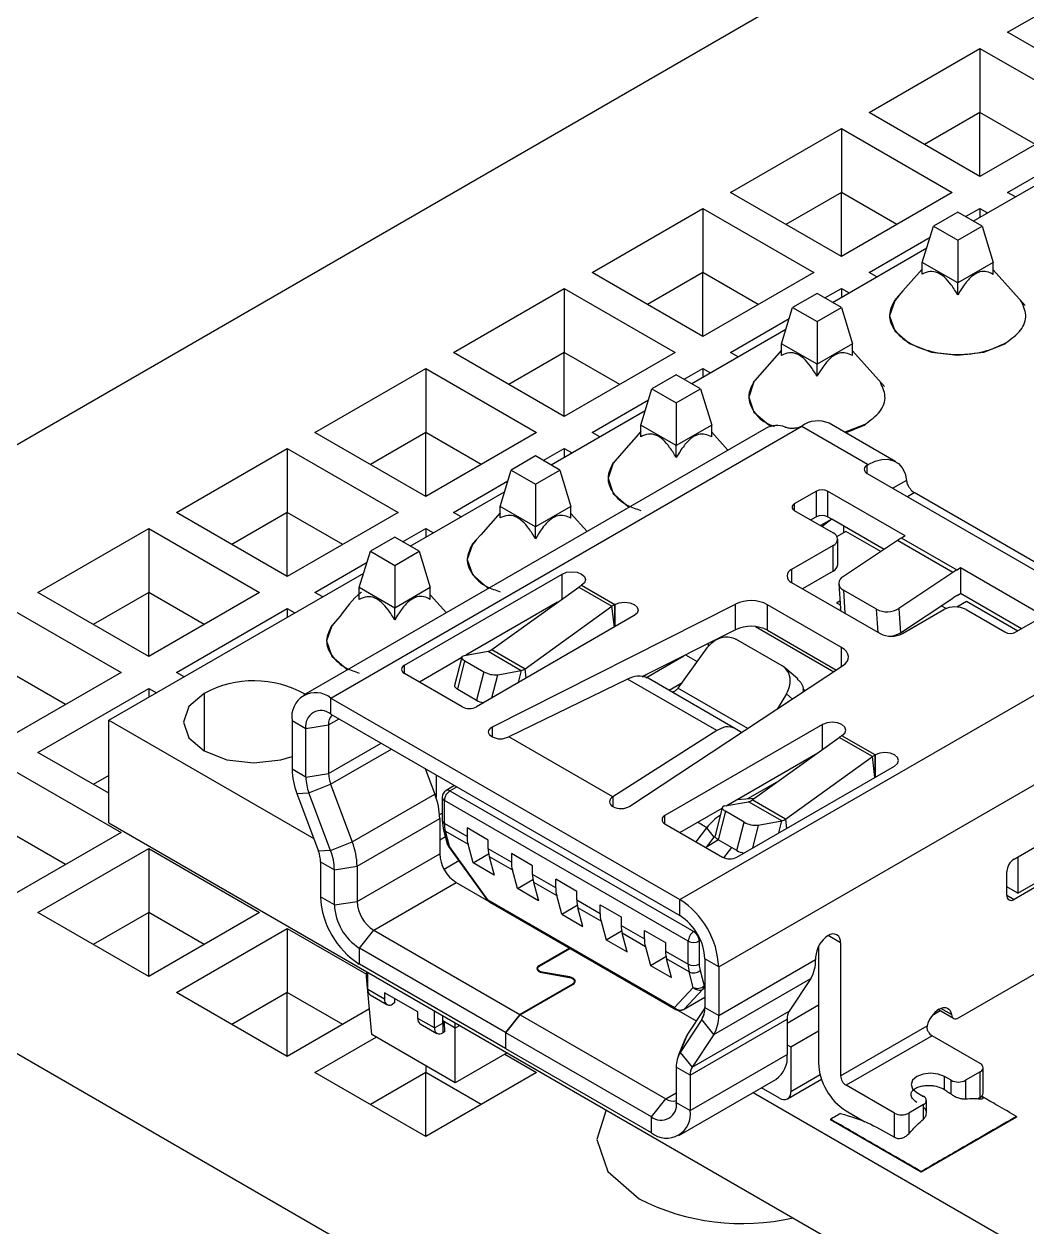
# Model space of a CAD drawing. Header units: millimetres. Extents: x 53 to 380, y 29 to 265.
# Drawn here: x 289.72 to 296.12, y 105.91 to 113.58 of the extents above; entities that cross this region are included whole.
import ezdxf

# ---------------------------------------------------------------- set-up
doc = ezdxf.new("R2010")
doc.units = ezdxf.units.MM

msp = doc.modelspace()

# ---------------------------------------------------------------- linework, layer by layer
at = {"color": 7, "linetype": 'Continuous', "lineweight": 25}
for p, q in [((286.305, 108.9555), (302.8513, 118.5074)), ((295.9923, 113.5274), (296.6994, 113.9356)), ((296.6994, 113.1192), (295.9923, 113.5274)), ((295.1084, 113.0171), (295.8155, 113.4253)), ((295.8155, 113.4253), (296.5227, 113.0171)), ((295.8155, 113.4253), (295.8155, 113.0171)), ((295.8155, 112.6089), (295.1084, 113.0171)), ((295.8155, 113.0171), (295.462, 112.813)), ((296.5227, 113.0171), (295.8155, 112.6089)), ((296.1691, 112.813), (295.8155, 113.0171)), ((295.8155, 112.6089), (295.8155, 113.0171)), ((294.2246, 112.5068), (294.9317, 112.915)), ((294.9317, 112.915), (295.6388, 112.5068)), ((294.9317, 112.915), (294.9317, 112.5068)), ((295.9923, 112.5068), (296.3953, 112.7395)), ((295.7732, 112.3235), (296.3742, 112.6704)), ((294.9317, 112.0986), (294.2246, 112.5068)), ((294.9317, 112.5068), (294.5781, 112.3027)), ((295.6388, 112.5068), (294.9317, 112.0986)), ((295.2852, 112.3027), (294.9317, 112.5068)), ((294.9317, 112.0986), (294.9317, 112.5068)), ((296.0416, 112.4784), (295.9923, 112.5068)), ((293.3407, 111.9966), (294.0478, 112.4048)), ((294.0478, 112.4048), (294.7549, 111.9966)), ((294.0478, 112.4048), (294.0478, 111.9966)), ((295.7239, 112.3519), (295.8155, 112.4048)), ((295.8155, 112.4048), (295.8648, 112.3764)), ((295.8155, 112.4048), (295.8155, 112.3479)), ((295.6741, 112.3807), (295.5186, 112.2909)), ((295.8297, 112.2909), (295.6741, 112.3807)), ((295.4478, 112.0593), (295.5186, 112.2909)), ((295.5186, 112.2909), (295.6741, 112.2011)), ((295.6741, 112.2011), (295.8297, 112.2909)), ((295.8297, 112.2909), (295.9004, 112.0593)), ((295.1084, 111.9966), (295.4972, 112.221)), ((295.6741, 112.2011), (295.6741, 111.9287)), ((294.8752, 111.8051), (295.4762, 112.152)), ((295.6741, 111.9287), (295.4478, 112.0593)), ((295.4478, 111.9854), (295.4478, 112.0593)), ((295.9004, 112.0593), (295.6741, 111.9287)), ((295.9004, 111.9836), (295.9004, 112.0593)), ((296.104, 111.786), (295.9004, 112.0136)), ((294.0478, 111.5884), (293.3407, 111.9966)), ((294.0478, 111.9966), (293.6943, 111.7925)), ((294.7549, 111.9966), (294.0478, 111.5884)), ((294.4013, 111.7925), (294.0478, 111.9966)), ((294.0478, 111.5884), (294.0478, 111.9966)), ((295.1577, 111.9682), (295.1084, 111.9966)), ((292.4568, 111.4863), (293.1639, 111.8945)), ((293.1639, 111.8945), (293.871, 111.4863)), ((293.1639, 111.8945), (293.1639, 111.4863)), ((294.7761, 111.8623), (294.6205, 111.7724)), ((294.9317, 111.7724), (294.7761, 111.8623)), ((294.8259, 111.8335), (294.9317, 111.8945)), ((294.9317, 111.8945), (294.9809, 111.8661)), ((294.9317, 111.8945), (294.9317, 111.8377)), ((295.6741, 111.853), (295.6741, 111.9287)), ((294.5498, 111.5409), (294.6205, 111.7724)), ((294.6205, 111.7724), (294.7761, 111.6826)), ((294.7761, 111.6826), (294.9317, 111.7724)), ((294.9317, 111.7724), (295.0024, 111.5409)), ((293.9771, 111.2866), (294.5781, 111.6336)), ((294.2246, 111.4863), (294.5992, 111.7026)), ((294.7761, 111.6826), (294.7761, 111.4103)), ((293.1639, 111.0781), (292.4568, 111.4863)), ((293.1639, 111.4863), (292.8104, 111.2822)), ((293.871, 111.4863), (293.1639, 111.0781)), ((293.5174, 111.2822), (293.1639, 111.4863)), ((293.1639, 111.0781), (293.1639, 111.4863)), ((294.2738, 111.4579), (294.2246, 111.4863)), ((294.5498, 111.4994), (294.3797, 111.3066)), ((294.7761, 111.4103), (294.5498, 111.5409)), ((294.5498, 111.467), (294.5498, 111.5409)), ((295.0024, 111.5409), (294.7761, 111.4103)), ((295.0024, 111.4652), (295.0024, 111.5409)), ((295.206, 111.2675), (295.0024, 111.4952)), ((295.9806, 111.5465), (295.9806, 111.5424)), ((294.7761, 111.3346), (294.7761, 111.4103)), ((291.5729, 110.9761), (292.28, 111.3843)), ((292.28, 111.3843), (292.9871, 110.9761)), ((292.28, 111.3843), (292.28, 110.976)), ((293.8781, 111.3438), (293.7225, 111.254)), ((294.0336, 111.254), (293.8781, 111.3438)), ((293.9279, 111.3151), (294.0478, 111.3843)), ((294.0478, 111.3843), (294.097, 111.3558)), ((294.0478, 111.3843), (294.0478, 111.3274)), ((293.6518, 111.0225), (293.7225, 111.254)), ((293.7225, 111.254), (293.8781, 111.1642)), ((293.8781, 111.1642), (294.0336, 111.254)), ((294.0336, 111.254), (294.1043, 111.0225)), ((293.3407, 110.9761), (293.7012, 111.1842)), ((293.0791, 110.7682), (293.6801, 111.1152)), ((293.8781, 111.1642), (293.8781, 110.8919)), ((291.6739, 109.2814), (294.6791, 111.0163)), ((293.8781, 110.8919), (293.6518, 111.0225)), ((293.6518, 110.9485), (293.6518, 111.0225)), ((294.1043, 111.0225), (293.8781, 110.8919)), ((294.1043, 110.9468), (294.1043, 111.0225)), ((294.6791, 111.0163), (295.1034, 110.7714)), ((295.2783, 110.7887), (294.8541, 111.0336)), ((294.9514, 110.9775), (295.0826, 111.0281)), ((294.9579, 110.9737), (295.0826, 111.0239)), ((295.0826, 111.0281), (295.0826, 111.0239)), ((294.4511, 111.003), (291.4989, 109.2988)), ((292.28, 110.5679), (291.5729, 110.9761)), ((292.28, 110.976), (291.9265, 110.772)), ((292.9871, 110.9761), (292.28, 110.5679)), ((292.6335, 110.772), (292.28, 110.976)), ((292.28, 110.5679), (292.28, 110.976)), ((293.3899, 110.9476), (293.3407, 110.9761)), ((294.2069, 110.8621), (294.1046, 110.9765)), ((290.689, 110.4658), (291.3961, 110.874)), ((291.3961, 110.874), (292.1032, 110.4658)), ((291.3961, 110.874), (291.3961, 110.4658)), ((293.0299, 110.7967), (293.1639, 110.874)), ((293.1639, 110.874), (293.2132, 110.8456)), ((293.1639, 110.874), (293.1639, 110.8172)), ((293.8781, 110.8161), (293.8781, 110.8919)), ((292.98, 110.8254), (292.8245, 110.7356)), ((293.1356, 110.7356), (292.98, 110.8254)), ((292.7538, 110.5041), (292.8245, 110.7356)), ((292.8245, 110.7356), (292.98, 110.6458)), ((292.98, 110.6458), (293.1356, 110.7356)), ((293.1356, 110.7356), (293.2063, 110.5041)), ((295.0963, 110.7673), (295.1034, 110.7714)), ((295.0963, 110.7142), (296.3832, 109.9713)), ((292.4568, 110.4658), (292.8032, 110.6658)), ((292.98, 110.6458), (292.98, 110.3734)), ((292.1811, 110.2498), (292.7821, 110.5967)), ((294.7726, 110.6009), (294.6312, 110.5192)), ((294.7726, 110.4375), (294.7726, 110.6009)), ((295.3383, 110.3151), (294.8433, 110.6009)), ((294.8433, 110.6009), (294.8433, 110.4375)), ((296.4733, 109.9703), (295.3968, 110.5917)), ((292.98, 110.3734), (292.7538, 110.5041)), ((292.7538, 110.4301), (292.7538, 110.5041)), ((293.2063, 110.5041), (292.98, 110.3734)), ((293.2063, 110.4284), (293.2063, 110.5041)), ((294.6312, 110.4784), (294.8787, 110.3355)), ((291.3961, 110.0576), (290.689, 110.4658)), ((291.3961, 110.4658), (291.0426, 110.2617)), ((292.1032, 110.4658), (291.3961, 110.0576)), ((291.7497, 110.2617), (291.3961, 110.4658)), ((291.3961, 110.0576), (291.3961, 110.4658)), ((292.506, 110.4374), (292.4568, 110.4658)), ((293.3089, 110.3436), (293.2063, 110.4583)), ((294.7726, 110.4375), (294.7373, 110.4171)), ((294.8698, 110.4222), (294.7991, 110.3814)), ((294.8707, 110.4217), (294.8097, 110.3754)), ((294.8698, 110.4222), (294.8433, 110.4375)), ((295.2041, 110.2293), (294.8698, 110.4222)), ((289.8051, 109.9556), (290.5122, 110.3638)), ((290.5122, 110.3638), (291.2194, 109.9556)), ((290.5122, 110.3638), (290.5122, 109.9555)), ((292.1318, 110.2782), (292.28, 110.3638)), ((292.28, 110.3638), (292.3293, 110.3353)), ((292.28, 110.3638), (292.28, 110.3069)), ((292.98, 110.2977), (292.98, 110.3734)), ((294.9602, 110.3438), (294.9038, 110.3112)), ((294.9443, 110.3793), (294.9443, 110.3346)), ((295.1828, 110.2152), (294.9602, 110.3438)), ((292.082, 110.307), (291.9265, 110.2172)), ((292.2376, 110.2172), (292.082, 110.307)), ((294.8787, 110.2539), (294.6135, 110.1008)), ((294.8787, 110.0906), (294.8787, 110.2539)), ((294.908, 110.1314), (294.908, 110.2947)), ((295.2901, 110.2862), (294.9441, 110.0573)), ((295.6437, 110.0821), (295.2901, 110.2862)), ((295.3383, 110.3151), (295.3158, 110.3021)), ((295.6694, 110.098), (295.3158, 110.3021)), ((291.8557, 109.9856), (291.9265, 110.2172)), ((291.9265, 110.2172), (292.082, 110.1274)), ((292.082, 110.1274), (292.2376, 110.2172)), ((292.2376, 110.2172), (292.3083, 109.9856)), ((291.5729, 109.9556), (291.9051, 110.1474)), ((292.082, 110.1274), (292.082, 109.855)), ((295.6918, 110.111), (295.6694, 110.098)), ((296.1868, 109.8253), (295.6918, 110.111)), ((295.6918, 110.111), (295.6918, 109.9477)), ((290.2577, 109.1394), (291.884, 110.0783)), ((292.1441, 109.4917), (293.15, 110.0723)), ((294.6135, 110.0192), (295.1792, 109.6926)), ((294.8787, 110.0906), (294.6842, 109.9783)), ((295.6437, 110.0821), (295.2976, 109.8532)), ((290.5122, 109.5474), (289.8051, 109.9556)), ((290.5122, 109.9555), (290.1587, 109.7515)), ((291.2194, 109.9556), (290.5122, 109.5474)), ((290.8658, 109.7515), (290.5122, 109.9555)), ((290.5122, 109.5474), (290.5122, 109.9555)), ((291.6222, 109.9271), (291.5729, 109.9556)), ((292.082, 109.855), (291.8557, 109.9856)), ((291.8557, 109.9108), (291.8557, 109.9856)), ((292.3083, 109.9856), (292.082, 109.855)), ((292.3083, 109.9108), (292.3083, 109.9856)), ((292.7011, 109.5904), (293.2559, 109.9894)), ((293.2559, 109.9894), (293.468, 109.8669)), ((293.2731, 110.0006), (293.2737, 110.0009)), ((293.2731, 110.0006), (293.4853, 109.8781)), ((294.915, 110.01), (294.9252, 109.8534)), ((295.1564, 109.8474), (294.9443, 109.9698)), ((295.6694, 109.9347), (295.6918, 109.9477)), ((296.0807, 109.7232), (295.6918, 109.9477)), ((292.4111, 109.8254), (292.3104, 109.938)), ((293.1204, 109.8919), (292.5351, 109.5541)), ((292.7064, 109.0977), (294.256, 109.8808)), ((292.9132, 109.468), (293.468, 109.8669)), ((293.4853, 109.8781), (293.4858, 109.8784)), ((294.256, 109.7175), (294.256, 109.8808)), ((294.9327, 109.6045), (294.4608, 109.8769)), ((294.4608, 109.7136), (294.4608, 109.8769)), ((294.9001, 109.8886), (294.9221, 109.9013)), ((294.9001, 109.8886), (294.9238, 109.8749)), ((295.3079, 109.6967), (295.6437, 109.9188)), ((295.5994, 109.8522), (295.5693, 109.8696)), ((295.6675, 109.8622), (295.7309, 109.8988)), ((295.7309, 109.8988), (296.0579, 109.71)), ((289.6284, 109.8535), (290.3355, 109.4453)), ((290.689, 109.4453), (291.3961, 109.8535)), ((291.3961, 109.8535), (291.4454, 109.8251)), ((291.3961, 109.8535), (291.3961, 109.7966)), ((291.7332, 109.8038), (291.6865, 109.7508)), ((292.082, 109.7802), (292.082, 109.855)), ((293.6096, 109.807), (292.6037, 109.2263)), ((295.2976, 109.8532), (295.3079, 109.6967)), ((295.3206, 109.6926), (295.5858, 109.8457)), ((295.7272, 109.8457), (295.9747, 109.7028)), ((294.256, 109.7175), (293.6589, 109.4157)), ((293.9013, 107.9956), (296.9065, 109.7305)), ((294.3845, 109.7372), (294.8834, 109.4492)), ((294.4608, 109.7136), (294.8999, 109.4601)), ((296.0454, 109.7028), (296.1868, 109.7844)), ((294.5532, 109.4875), (294.2581, 109.6578)), ((295.2634, 109.6789), (295.2673, 109.6766)), ((292.5272, 109.5526), (292.6774, 109.5796)), ((292.6774, 109.5796), (292.8895, 109.4572)), ((292.7011, 109.5904), (292.9132, 109.468)), ((294.0739, 109.6007), (293.8883, 109.3442)), ((294.0816, 109.6294), (294.0816, 109.6082)), ((292.5094, 109.5392), (292.2396, 109.3835)), ((292.5101, 109.5421), (292.4641, 109.3611)), ((292.4836, 109.3373), (292.5297, 109.5183)), ((292.5297, 109.5183), (292.6499, 109.4489)), ((293.5829, 108.5916), (294.9395, 109.4862)), ((293.9373, 109.5565), (294.0111, 109.5139)), ((290.3355, 109.4453), (289.6284, 109.0371)), ((289.9819, 109.2412), (289.6284, 109.4453)), ((290.7383, 109.4169), (290.689, 109.4453)), ((292.5118, 109.2263), (292.1441, 109.4386)), ((292.6499, 109.4489), (292.6038, 109.2679)), ((292.7393, 109.4302), (292.8895, 109.4572)), ((293.6909, 109.4319), (293.6618, 109.4151)), ((294.2523, 109.0877), (293.6985, 109.4075)), ((294.6527, 109.4035), (294.5681, 109.4769)), ((289.8051, 108.9351), (290.5122, 109.3433)), ((290.5122, 109.3433), (290.5615, 109.3148)), ((290.5122, 109.3433), (290.5122, 109.2864)), ((292.4836, 109.3373), (292.6038, 109.2679)), ((293.5662, 109.4029), (292.8088, 109.0345)), ((294.1365, 109.0737), (293.5662, 109.4029)), ((293.91, 109.3741), (293.8331, 109.3297)), ((294.684, 109.3398), (294.7018, 109.3295)), ((291.6739, 109.2814), (293.9013, 107.9956)), ((291.6739, 109.1794), (291.6739, 109.2814)), ((294.1488, 107.5669), (297.1469, 109.2977)), ((294.581, 109.308), (294.5229, 109.2115)), ((291.6739, 109.1794), (293.9013, 107.8935)), ((290.2577, 109.1394), (291.565, 108.3847)), ((290.2577, 108.4862), (290.2577, 109.1394)), ((291.4264, 109.1385), (291.5148, 109.0875)), ((291.4264, 109.1385), (291.4264, 108.8282)), ((291.5148, 109.0875), (291.6597, 109.1099)), ((291.6597, 109.1099), (291.6597, 108.7997)), ((294.8117, 109.113), (293.8058, 108.5324)), ((291.5148, 108.7772), (291.5148, 109.0875)), ((293.4735, 108.6508), (292.8088, 109.0345)), ((294.1365, 109.0737), (293.4735, 108.6508)), ((294.295, 109.0612), (294.2523, 109.0877)), ((294.3628, 108.6312), (294.9176, 109.0301)), ((295.1297, 108.9077), (294.9176, 109.0301)), ((294.9348, 109.0413), (294.9354, 109.0416)), ((295.147, 108.9188), (294.9348, 109.0413)), ((298.6086, 101.8527), (286.305, 108.9555)), ((290.2577, 108.6738), (289.8051, 108.9351)), ((294.1968, 108.5948), (294.7821, 108.9326)), ((294.5749, 108.5087), (295.1297, 108.9077)), ((295.147, 108.9188), (295.1475, 108.9192)), ((289.6284, 108.833), (290.3355, 108.4248)), ((291.5148, 108.7772), (291.4264, 108.8282)), ((291.5148, 108.7772), (291.6597, 108.7997)), ((292.2769, 108.8313), (292.3378, 108.6688)), ((292.3456, 108.7916), (292.3456, 108.6464)), ((294.2654, 108.267), (295.2713, 108.8477)), ((290.2577, 108.7881), (290.1587, 108.7309)), ((291.5346, 108.6769), (291.673, 108.7328)), ((291.673, 108.7328), (291.811, 108.3647)), ((292.4637, 108.7234), (292.409, 108.6919)), ((294.3351, 108.6399), (294.5368, 108.7563)), ((291.4573, 108.6722), (291.5346, 108.6769)), ((291.4573, 108.6722), (291.5953, 108.3042)), ((291.6726, 108.3088), (291.5346, 108.6769)), ((291.811, 108.3647), (292.3378, 108.6688)), ((292.384, 108.6486), (292.384, 108.502)), ((292.434, 108.6894), (293.9897, 107.7914)), ((293.4735, 108.6508), (293.4735, 108.5895)), ((294.2652, 108.6343), (294.3799, 108.6435)), ((297.2247, 108.6853), (296.0332, 107.9975)), ((296.0579, 108.0363), (297.207, 108.6996)), ((293.9543, 107.7301), (292.3987, 108.6282)), ((292.3987, 108.4816), (292.3987, 108.6282)), ((293.9013, 108.4242), (294.1711, 108.5799)), ((294.1718, 108.5828), (294.1258, 108.4019)), ((294.1889, 108.5934), (294.3391, 108.6203)), ((294.5512, 108.4979), (294.3391, 108.6203)), ((294.5749, 108.5087), (294.3628, 108.6312)), ((290.2577, 108.4862), (296.5549, 104.8509)), ((291.8418, 108.2087), (292.3686, 108.5128)), ((292.3676, 108.5388), (292.384, 108.5482)), ((292.3686, 108.5128), (292.3686, 108.2883)), ((292.384, 108.502), (292.3905, 108.4495)), ((294.1914, 108.559), (294.1453, 108.378)), ((294.3116, 108.4896), (294.1914, 108.559)), ((294.2655, 108.3086), (294.3116, 108.4896)), ((294.401, 108.4709), (294.5512, 108.4979)), ((290.3355, 108.4248), (289.6284, 108.0166)), ((289.9819, 108.2207), (289.6284, 108.4248)), ((292.3905, 108.4495), (292.4168, 108.3514)), ((292.5436, 108.3979), (292.3987, 108.4816)), ((292.431, 108.334), (292.4047, 108.4322)), ((292.4047, 108.4322), (292.5496, 108.3485)), ((292.678, 108.3751), (292.5436, 108.4527)), ((292.5436, 108.4527), (292.5436, 108.3979)), ((293.8058, 108.4793), (294.1735, 108.267)), ((294.0041, 108.3648), (294.0735, 108.4544)), ((294.12, 108.3944), (294.0735, 108.4544)), ((291.6726, 108.3088), (291.811, 108.3647)), ((292.4047, 108.3968), (292.3686, 108.376)), ((292.4247, 108.3349), (292.6705, 107.9959)), ((292.6768, 107.9949), (292.431, 108.334)), ((292.5815, 108.2296), (292.5496, 108.3485)), ((292.678, 108.3203), (292.678, 108.3751)), ((294.1478, 108.3766), (294.0658, 108.3292)), ((294.0726, 108.3332), (294.12, 108.3944)), ((294.12, 108.3944), (294.1257, 108.4014)), ((294.2655, 108.3086), (294.1453, 108.378)), ((296.0332, 108.2547), (296.2819, 108.3982)), ((289.8051, 107.9145), (290.5122, 108.3228)), ((290.5122, 108.3228), (291.2194, 107.9145)), ((290.5122, 108.3228), (290.5122, 107.9145)), ((291.6726, 108.3088), (291.5953, 108.3042)), ((291.8418, 107.9842), (292.3686, 108.2883)), ((292.5815, 108.2296), (292.6806, 108.2868)), ((292.8265, 108.2346), (292.678, 108.3203)), ((292.684, 108.271), (292.7159, 108.152)), ((292.684, 108.271), (292.8325, 108.1852)), ((292.9608, 108.2118), (292.8265, 108.2894)), ((292.8265, 108.2894), (292.8265, 108.2346)), ((294.1813, 108.2632), (294.2316, 108.3282)), ((296.0579, 108.269), (296.0579, 108.0363)), ((291.6085, 108.2373), (291.6969, 108.1863)), ((291.6085, 108.2373), (291.6085, 108.0127)), ((291.6969, 108.1863), (291.8418, 108.2087)), ((291.6969, 107.9617), (291.6969, 108.1863)), ((291.8418, 108.2087), (291.8418, 107.9842)), ((292.4915, 108.2428), (292.3971, 108.1883)), ((292.7159, 108.152), (292.5815, 108.2296)), ((292.8644, 108.0663), (292.8325, 108.1852)), ((292.9608, 108.157), (292.9608, 108.2118)), ((291.9479, 107.8004), (292.4747, 108.1046)), ((292.4747, 108.1046), (292.6797, 107.9862)), ((292.8644, 108.0663), (292.9634, 108.1235)), ((293.1093, 108.0713), (292.9608, 108.157)), ((292.9668, 108.1077), (292.9987, 107.9887)), ((292.9668, 108.1077), (293.1153, 108.022)), ((293.2437, 108.0485), (293.1093, 108.1261)), ((293.1093, 108.0713), (293.1093, 108.1261)), ((295.9872, 108.024), (295.9872, 108.1751)), ((292.9987, 107.9887), (292.8644, 108.0663)), ((293.2437, 107.9937), (293.2437, 108.0485)), ((296.0579, 108.0363), (295.9872, 108.0771)), ((291.6969, 107.9617), (291.6085, 108.0127)), ((291.6969, 107.9617), (291.8418, 107.9842)), ((292.6768, 107.9949), (293.8658, 107.3086)), ((292.686, 107.9819), (293.8749, 107.2956)), ((293.1472, 107.903), (293.1153, 108.022)), ((293.1472, 107.903), (293.2463, 107.9602)), ((293.2437, 107.9937), (293.3922, 107.908)), ((293.3922, 107.9628), (293.5265, 107.8852)), ((293.3922, 107.908), (293.3922, 107.9628)), ((293.9013, 107.8935), (293.9013, 107.9956)), ((290.5122, 107.5063), (289.8051, 107.9145)), ((290.5122, 107.9145), (290.1587, 107.7104)), ((291.2194, 107.9145), (290.5122, 107.5063)), ((290.8658, 107.7104), (290.5122, 107.9145)), ((290.5122, 107.5063), (290.5122, 107.9145)), ((293.1472, 107.903), (293.2816, 107.8254)), ((293.2816, 107.8254), (293.2497, 107.9444)), ((293.3982, 107.8587), (293.2497, 107.9444)), ((293.5265, 107.8852), (293.5265, 107.8305)), ((290.689, 107.4043), (291.3961, 107.8125)), ((291.3961, 107.8125), (291.9027, 107.52)), ((291.3961, 107.8125), (291.3961, 107.4043)), ((291.856, 107.6861), (291.9479, 107.8004)), ((291.9479, 107.8004), (292.8795, 107.2626)), ((293.3982, 107.8587), (293.43, 107.7397)), ((293.43, 107.7397), (293.5291, 107.7969)), ((293.5265, 107.8305), (293.675, 107.7447)), ((293.675, 107.7995), (293.8093, 107.722)), ((293.675, 107.7447), (293.675, 107.7995)), ((295.6796, 107.2422), (296.6484, 107.8015)), ((293.43, 107.7397), (293.5644, 107.6622)), ((293.5644, 107.6622), (293.5325, 107.7811)), ((293.681, 107.6954), (293.5325, 107.7811)), ((293.8093, 107.722), (293.8093, 107.6672)), ((293.9543, 107.5835), (293.9543, 107.7301)), ((294.025, 107.7301), (294.025, 107.5835)), ((294.9266, 107.72), (294.9266, 106.8728)), ((292.7876, 107.1483), (291.856, 107.6861)), ((291.856, 107.5841), (291.856, 107.6861)), ((293.1971, 107.6868), (293.0018, 107.5741)), ((293.0053, 107.572), (293.2007, 107.6848)), ((293.681, 107.6954), (293.7129, 107.5764)), ((293.8093, 107.6672), (293.9543, 107.5835)), ((294.7852, 107.6961), (294.7852, 106.9544)), ((292.7876, 107.0463), (291.856, 107.5841)), ((293.7129, 107.5764), (293.812, 107.6336)), ((293.7129, 107.5764), (293.8472, 107.4989)), ((293.9603, 107.5342), (293.8154, 107.6178)), ((293.8472, 107.4989), (293.8154, 107.6178)), ((294.1488, 107.5669), (294.0604, 107.618)), ((294.0604, 107.618), (294.0604, 107.3077)), ((294.1488, 107.2567), (294.7675, 107.6138)), ((294.1488, 107.5669), (294.1488, 107.2567)), ((294.7675, 107.6281), (294.7675, 107.6138)), ((291.9017, 107.5024), (291.9037, 107.536)), ((291.9105, 107.4973), (291.9017, 107.5024)), ((291.935, 107.135), (291.9017, 107.5024)), ((291.9105, 107.4222), (291.9105, 107.5321)), ((292.9936, 107.5557), (292.9936, 107.5438)), ((293.0204, 107.5309), (293.1967, 107.4997)), ((293.1982, 107.5025), (293.0219, 107.5336)), ((293.9866, 107.436), (293.9603, 107.5342)), ((294.0298, 107.544), (294.0561, 107.4458)), ((294.1179, 107.1363), (294.7366, 107.4934)), ((294.7366, 107.4934), (294.5986, 107.2847)), ((292.0166, 107.361), (291.9105, 107.4222)), ((293.2154, 107.4565), (292.8795, 107.2626)), ((292.883, 107.2606), (293.2189, 107.4545)), ((293.2286, 107.4623), (293.2286, 107.4749)), ((293.8658, 107.3086), (293.9866, 107.436)), ((294.0486, 107.425), (293.9277, 107.2976)), ((291.3961, 106.9961), (290.689, 107.4043)), ((291.3961, 107.4043), (291.0426, 107.2002)), ((291.7497, 107.2002), (291.3961, 107.4043)), ((291.3961, 106.9961), (291.3961, 107.4043)), ((291.9261, 107.3876), (292.0322, 107.3264)), ((292.2287, 107.2793), (292.0166, 107.4018)), ((292.0166, 107.4018), (292.0166, 107.361)), ((292.0814, 107.3367), (292.07, 107.3301)), ((292.0801, 107.3651), (292.0814, 107.3367)), ((293.9249, 107.2956), (294.0604, 107.3738)), ((291.9202, 107.2986), (291.3961, 106.9961)), ((292.2287, 107.2385), (292.2287, 107.2793)), ((292.3348, 107.1773), (292.3348, 107.2871)), ((292.3878, 107.2079), (292.3878, 107.2565)), ((292.8795, 107.2626), (292.7876, 107.1483)), ((292.7911, 107.1463), (292.883, 107.2606)), ((292.883, 107.2606), (293.8111, 106.7248)), ((294.0069, 107.22), (293.8818, 107.2923)), ((293.884, 107.2914), (293.8836, 107.2912)), ((293.948, 107.131), (294.0603, 107.3008)), ((293.9799, 106.9275), (294.5986, 107.2847)), ((294.0604, 107.3077), (294.1488, 107.2567)), ((294.7852, 107.3219), (294.5854, 107.2065)), ((295.5127, 107.259), (295.5626, 107.2878)), ((295.5511, 107.2945), (295.6471, 107.239)), ((295.5541, 107.2963), (295.5551, 107.2969)), ((292.3348, 107.1773), (292.2287, 107.2385)), ((292.2443, 107.2039), (292.3504, 107.1427)), ((292.3348, 107.1773), (292.3878, 107.2079)), ((292.4673, 107.1758), (292.3878, 107.2218)), ((292.3878, 107.2179), (292.3968, 107.2127)), ((292.3968, 107.2127), (292.3881, 107.2077)), ((292.3881, 107.2077), (292.3881, 107.1464)), ((292.3968, 107.2127), (292.3996, 107.153)), ((292.4673, 107.1758), (292.4673, 107.2106)), ((292.4974, 107.1932), (292.4673, 107.1758)), ((294.0405, 107.2303), (293.9025, 107.0215)), ((293.9667, 106.8759), (294.5854, 107.2331)), ((294.1179, 107.1363), (294.0405, 107.2303)), ((294.5854, 107.2331), (294.5854, 107.0085)), ((294.9266, 106.8728), (295.4791, 107.1918)), ((291.5729, 106.894), (291.9626, 107.119)), ((292.4673, 106.8276), (291.935, 107.135)), ((292.3996, 107.153), (292.3881, 107.1464)), ((292.4673, 106.8276), (292.4673, 107.1758)), ((292.7876, 107.1483), (292.7876, 107.0463)), ((293.7192, 106.6105), (292.7911, 107.1463)), ((292.7911, 107.0442), (292.7911, 107.1463)), ((293.9335, 107.1033), (293.8911, 106.9997)), ((293.9025, 107.0215), (293.948, 107.131)), ((294.1179, 107.1363), (293.9799, 106.9275)), ((294.6084, 107.0565), (294.7852, 107.1586)), ((295.5099, 107.1279), (294.9619, 106.8116)), ((295.8175, 106.9503), (295.5099, 107.1279)), ((292.7876, 107.0463), (292.7911, 107.0483)), ((293.7192, 106.5084), (292.7911, 107.0442)), ((294.5854, 107.0698), (294.6084, 107.0565)), ((294.6084, 107.0565), (294.6084, 106.7707)), ((292.799, 107.0191), (292.4673, 106.8276)), ((292.7847, 107.0109), (292.9871, 106.894)), ((293.9025, 107.0215), (293.9799, 106.9275)), ((293.9667, 106.6514), (294.5854, 107.0085)), ((292.28, 106.4858), (291.5729, 106.894)), ((292.28, 106.894), (291.9265, 106.6899)), ((292.28, 106.9358), (292.28, 106.894)), ((292.9871, 106.894), (292.28, 106.4858)), ((292.6335, 106.6899), (292.28, 106.894)), ((292.28, 106.4858), (292.28, 106.894)), ((293.9667, 106.8759), (293.8783, 106.9269)), ((293.8783, 106.9269), (293.8783, 106.7024)), ((293.9667, 106.8759), (293.9667, 106.6514)), ((295.8175, 106.8973), (295.7238, 106.8432)), ((295.8175, 106.734), (295.8175, 106.8973)), ((295.8366, 106.7605), (295.8366, 106.9238)), ((293.8942, 106.4911), (294.5129, 106.8483)), ((294.5377, 106.7299), (294.4227, 106.7962)), ((294.5877, 106.7249), (294.8046, 106.8502)), ((295.2695, 106.634), (294.9619, 106.8116)), ((295.6319, 106.8432), (295.5895, 106.8677)), ((293.7192, 106.6105), (293.8111, 106.7248)), ((294.3697, 106.7656), (296.5549, 105.5041)), ((295.4127, 106.7656), (295.4551, 106.7411)), ((295.8175, 106.734), (295.8042, 106.7263)), ((295.8315, 106.7383), (295.8315, 106.7342)), ((293.8783, 106.7024), (293.9667, 106.6514)), ((294.9619, 106.6483), (295.0823, 106.5788)), ((295.4551, 106.6881), (295.3614, 106.634)), ((295.4742, 106.6352), (295.4742, 106.7146)), ((293.7192, 106.5084), (293.7192, 106.6105)), ((294.8627, 106.595), (294.8627, 106.591)), ((295.4409, 106.2572), (294.8627, 106.591)), ((296.0493, 106.6084), (295.4409, 106.2572)), ((296.0493, 106.6125), (296.0493, 106.6084)), ((295.4409, 106.2612), (295.4409, 106.2572))]:
    msp.add_line(p, q, dxfattribs=at)
at = {"color": 8, "linetype": 'Continuous', "lineweight": 25}
for p, q in [((295.0963, 110.7142), (295.0963, 110.7673)), ((295.348, 110.6697), (295.2607, 110.6193)), ((295.3527, 110.5662), (295.3968, 110.5917)), ((294.6312, 110.5192), (294.6312, 110.4784)), ((294.6135, 110.1008), (294.6135, 110.0192)), ((293.15, 109.9132), (293.15, 110.0723)), ((294.9443, 109.9698), (294.9539, 109.8227)), ((293.4831, 109.734), (293.468, 109.8669)), ((293.4853, 109.7352), (293.4853, 109.8781)), ((293.4858, 109.8784), (293.4858, 109.7356)), ((295.166, 109.7002), (295.1564, 109.8474)), ((294.9327, 109.4817), (294.9327, 109.6045)), ((292.1441, 109.4386), (292.1441, 109.4917)), ((293.6833, 109.4106), (293.926, 109.5507)), ((292.7018, 109.283), (292.7393, 109.4302)), ((292.8895, 109.4572), (292.8699, 109.38)), ((292.9199, 109.4089), (292.9132, 109.468)), ((294.334, 109.0869), (293.8883, 109.3442)), ((290.865, 109.3113), (290.865, 108.944)), ((294.6191, 109.2749), (294.581, 109.308)), ((291.6597, 109.1099), (291.7269, 109.1487)), ((292.7064, 109.0325), (292.7064, 109.0977)), ((294.8117, 108.9539), (294.8117, 109.113)), ((291.6597, 108.7997), (291.9957, 108.9936)), ((291.673, 108.7328), (292.0602, 108.9563)), ((295.1448, 108.7747), (295.1297, 108.9077)), ((295.147, 108.7759), (295.147, 108.9188)), ((295.1475, 108.9192), (295.1475, 108.7763)), ((292.434, 108.6894), (292.4783, 108.715)), ((293.8058, 108.4793), (293.8058, 108.5324)), ((294.0735, 108.4544), (294.0136, 108.489)), ((294.5316, 108.4207), (294.5512, 108.4979)), ((294.5749, 108.5087), (294.5816, 108.4496)), ((294.401, 108.4709), (294.3635, 108.3237)), ((295.9872, 108.024), (296.0332, 107.9975)), ((293.9897, 107.7914), (293.9998, 107.7972)), ((294.0337, 107.7352), (294.025, 107.7301)), ((294.9266, 107.72), (294.847, 107.7659)), ((293.0018, 107.5741), (293.0018, 107.5697)), ((293.0219, 107.5336), (293.0219, 107.5306)), ((293.1982, 107.5025), (293.1982, 107.4995)), ((293.2154, 107.4565), (293.2154, 107.4524)), ((294.0604, 107.4318), (294.0486, 107.425)), ((294.0561, 107.4458), (294.0604, 107.4483)), ((293.9277, 107.2976), (294.0604, 107.3742)), ((294.0405, 107.2303), (294.056, 107.2676)), ((295.6341, 107.2622), (295.5652, 107.302)), ((292.3881, 107.2077), (292.3878, 107.2079)), ((294.7957, 106.8789), (294.6084, 106.7707)), ((295.5895, 106.784), (295.5895, 106.8677)), ((295.6319, 106.755), (295.6319, 106.8432)), ((295.7238, 106.8432), (295.7238, 106.7246)), ((293.8111, 106.7248), (293.8783, 106.7636)), ((295.4551, 106.5958), (295.4551, 106.6881)), ((295.2695, 106.4802), (295.2695, 106.634)), ((295.3614, 106.634), (295.3614, 106.5021))]:
    msp.add_line(p, q, dxfattribs=at)
at = {"color": 7, "linetype": 'Continuous', "lineweight": 25, "flags": 128}
for points in [[(295.4478, 112.0178), (295.3245, 111.878), (295.271, 111.8173)], [(295.2956, 111.8437), (295.2719, 111.8157), (295.2388, 111.7197), (295.2719, 111.6237), (295.3661, 111.5424), (295.507, 111.488), (295.6733, 111.4689), (295.8396, 111.488), (295.9806, 111.5424)], [(294.3975, 111.3253), (294.3738, 111.2973), (294.3408, 111.2013), (294.3738, 111.1053), (294.468, 111.0239), (294.483, 111.0157)], [(293.6518, 110.981), (293.5284, 110.8411), (293.4749, 110.7804)], [(293.4995, 110.8069), (293.4758, 110.7789), (293.4427, 110.6829), (293.4758, 110.5869), (293.57, 110.5055), (293.5798, 110.5)], [(295.1034, 110.7714), (295.1471, 110.7921), (295.1894, 110.8032), (295.229, 110.8043), (295.2647, 110.7954), (295.2953, 110.7768), (295.3199, 110.749), (295.3376, 110.7129), (295.348, 110.6697)], [(292.7538, 110.4625), (292.6304, 110.3227), (292.5769, 110.262)], [(292.6015, 110.2885), (292.5778, 110.2605), (292.5447, 110.1645), (292.5778, 110.0685), (292.672, 109.9871), (292.6818, 109.9816)], [(293.15, 110.0723), (293.1784, 110.0833), (293.2118, 110.0871), (293.2453, 110.0833), (293.2737, 110.0723), (293.2927, 110.0559), (293.2993, 110.0366), (293.2927, 110.0173), (293.2737, 110.0009)], [(293.4858, 109.8784), (293.5142, 109.8894), (293.5477, 109.8932), (293.5812, 109.8894), (293.6096, 109.8784), (293.6286, 109.862), (293.6352, 109.8427), (293.6286, 109.8234), (293.6096, 109.807)], [(294.9305, 109.8361), (294.9271, 109.8439), (294.9252, 109.8534)], [(291.7043, 109.7696), (291.6806, 109.7416), (291.6475, 109.6456), (291.6806, 109.5496), (291.7747, 109.4682), (291.7837, 109.4632)], [(294.9395, 109.4862), (294.956, 109.4994), (294.9679, 109.5141), (294.9748, 109.5299), (294.9766, 109.5461), (294.973, 109.5622), (294.9643, 109.5777), (294.9507, 109.5919), (294.9327, 109.6045)], [(292.5297, 109.5183), (292.5215, 109.5236), (292.5154, 109.529), (292.5115, 109.5344), (292.5099, 109.5393), (292.5108, 109.5438), (292.514, 109.5476), (292.5196, 109.5506), (292.5272, 109.5526)], [(292.4641, 109.3611), (292.4638, 109.3584), (292.4654, 109.3534), (292.4693, 109.3481), (292.4755, 109.3426), (292.4836, 109.3373)], [(290.865, 109.3113), (290.7675, 109.2271), (290.7332, 109.1276), (290.7675, 109.0282), (290.865, 108.944), (291.011, 108.8876), (291.1832, 108.8679), (291.3554, 108.8876), (291.4264, 108.9091)], [(292.7027, 109.0345), (292.6931, 109.0413), (292.686, 109.0492), (292.6819, 109.0577), (292.6808, 109.0665), (292.6829, 109.0753), (292.688, 109.0836), (292.6959, 109.0912), (292.7064, 109.0977)], [(294.9354, 109.0416), (294.9544, 109.058), (294.961, 109.0773), (294.9544, 109.0967), (294.9354, 109.113), (294.907, 109.124), (294.8735, 109.1278), (294.8401, 109.124), (294.8117, 109.113)], [(295.2713, 108.8477), (295.2903, 108.8641), (295.2969, 108.8834), (295.2903, 108.9028), (295.2713, 108.9192), (295.2429, 108.9301), (295.2094, 108.9339), (295.1759, 108.9301), (295.1475, 108.9192)], [(294.1889, 108.5934), (294.1813, 108.5913), (294.1757, 108.5883), (294.1725, 108.5845), (294.1716, 108.5801), (294.1732, 108.5751), (294.1771, 108.5698), (294.1832, 108.5643), (294.1914, 108.559)], [(294.1453, 108.378), (294.1372, 108.3834), (294.131, 108.3888), (294.1271, 108.3941), (294.1255, 108.3991), (294.1258, 108.4019)], [(293.0018, 107.5741), (292.9947, 107.5688), (292.9902, 107.5626), (292.9886, 107.556), (292.9899, 107.5494), (292.9942, 107.5432), (293.001, 107.5378), (293.0099, 107.5336), (293.0204, 107.5309)], [(293.0219, 107.5336), (293.0126, 107.5361), (293.0046, 107.5398), (292.9985, 107.5446), (292.9948, 107.5501), (292.9936, 107.556), (292.9951, 107.5619), (292.999, 107.5673), (293.0053, 107.572)], [(293.1967, 107.4997), (293.2072, 107.497), (293.2162, 107.4928), (293.223, 107.4874), (293.2272, 107.4812), (293.2286, 107.4746), (293.2269, 107.468), (293.2224, 107.4618), (293.2154, 107.4565)], [(293.2189, 107.4545), (293.2267, 107.4604), (293.2317, 107.4672), (293.2336, 107.4745), (293.2321, 107.4819), (293.2274, 107.4888), (293.2198, 107.4948), (293.2099, 107.4994), (293.1982, 107.5025)], [(295.5551, 107.2969), (295.5694, 107.3037), (295.5832, 107.3072), (295.5961, 107.3074), (295.6077, 107.3043), (295.6176, 107.298), (295.6254, 107.2887), (295.631, 107.2766), (295.6341, 107.2622)], [(295.6341, 107.2622), (295.6358, 107.2539), (295.639, 107.247), (295.6436, 107.2416), (295.6493, 107.2379), (295.656, 107.2361), (295.6634, 107.2363), (295.6714, 107.2383), (295.6796, 107.2422)], [(295.5895, 106.8677), (295.5489, 106.8833), (295.5011, 106.8888), (295.4533, 106.8833), (295.4127, 106.8677), (295.3856, 106.8443), (295.3761, 106.8167), (295.3856, 106.789), (295.4127, 106.7656)], [(293.4303, 106.6547), (293.3703, 106.4654), (293.4407, 106.2611), (293.6412, 106.0878)]]:
    msp.add_lwpolyline(points, dxfattribs=at)
at = {"color": 8, "linetype": 'Continuous', "lineweight": 25, "flags": 128}
msp.add_lwpolyline([(293.9249, 107.2956), (293.9251, 107.2956), (293.9277, 107.2976)], dxfattribs=at)
at = {"color": 7, "linetype": 'Continuous', "lineweight": 25}
for centre, radius, start, end in [((294.5194, 110.871), 0.1486, 68.86207, 117.38017), ((294.7816, 110.8732), 0.176, 65.69189, 125.61883), ((295.1064, 110.7408), 0.0284, 110.78374, 249.21652), ((294.808, 110.5326), 0.0769, 62.61011, 117.38985), ((295.4431, 110.6673), 0.0886, 214.15527, 238.54571), ((294.6389, 110.4988), 0.0218, 110.78432, 249.2158), ((294.808, 110.3693), 0.0769, 62.61011, 117.38985), ((294.8632, 110.2947), 0.0437, 290.78331, 69.21686), ((295.5639, 109.8727), 0.4959, 120.02281, 123.51666), ((294.629, 110.06), 0.0437, 110.78299, 249.21718), ((294.8579, 110.1364), 0.0503, 294.37459, 354.30528), ((295.9175, 109.6686), 0.4959, 120.02281, 123.51666), ((294.9638, 110.0136), 0.0479, 114.27335, 245.97182), ((293.3763, 109.8225), 0.2058, 120.07891, 125.79834), ((293.5884, 109.7), 0.2058, 120.07891, 125.79834), ((294.3544, 109.6701), 0.2326, 62.76711, 115.03864), ((295.9181, 109.5043), 0.4972, 120.02718, 123.51229), ((295.2218, 109.9766), 0.1448, 243.14703, 301.58023), ((295.6565, 109.7092), 0.1537, 62.60953, 117.39044), ((294.3544, 109.5068), 0.2326, 62.76711, 115.03864), ((295.2499, 109.8291), 0.1537, 242.60939, 297.39056), ((295.2341, 109.8156), 0.14, 272.23995, 301.81566), ((296.01, 109.771), 0.0769, 242.61003, 297.3899), ((292.6651, 109.638), 0.0597, 281.89205, 307.1237), ((292.1542, 109.4651), 0.0284, 110.78412, 249.21606), ((292.7242, 109.5811), 0.1517, 240.6441, 275.70198), ((292.8772, 109.5156), 0.0597, 281.89205, 307.1237), ((291.1828, 108.7193), 0.6719, 60.77131, 118.22569), ((291.5773, 109.163), 0.1528, 50.79637, 189.21392), ((292.6796, 109.4058), 0.1574, 241.20738, 258.30105), ((291.6118, 109.1032), 0.0983, 50.79766, 189.21309), ((291.7385, 109.1167), 0.0791, 133.8669, 184.87136), ((292.5578, 109.315), 0.0999, 242.60998, 297.38993), ((292.7558, 109.1368), 0.1153, 242.6097, 297.39045), ((295.038, 108.8632), 0.2058, 120.07891, 125.79834), ((295.2501, 108.7407), 0.2058, 120.07891, 125.79834), ((291.8779, 108.8365), 0.4516, 181.04708, 201.33212), ((291.8533, 108.8032), 0.1935, 181.04729, 201.33184), ((291.805, 108.7825), 0.2903, 181.0469, 201.33231), ((291.9171, 108.5046), 0.4516, 1.04708, 21.33212), ((292.434, 108.6486), 0.05, 119.99731, 180), ((292.4754, 108.6247), 0.0768, 122.60634, 177.39428), ((293.4851, 108.6201), 0.0327, 110.78307, 249.21647), ((293.5263, 108.6905), 0.114, 242.39388, 299.80044), ((294.3268, 108.6788), 0.0597, 281.89205, 307.1237), ((293.8159, 108.5058), 0.0284, 110.78421, 249.21614), ((294.3374, 108.2568), 0.3296, 122.66389, 143.17825), ((294.3859, 108.6218), 0.1517, 240.64412, 275.70194), ((294.5389, 108.5563), 0.0597, 281.89205, 307.1237), ((292.5899, 108.4798), 0.1913, 179.48903, 194.42474), ((291.3903, 108.2005), 0.4516, 1.04708, 21.33212), ((292.4651, 108.3643), 0.05, 194.99626, 215.94172), ((292.7349, 108.3962), 0.1913, 179.48903, 194.42474), ((291.415, 108.2337), 0.1935, 1.04739, 21.33174), ((291.3421, 108.1798), 0.3548, 1.0468, 21.33255), ((292.5989, 108.2987), 0.2305, 182.60534, 237.39449), ((292.8692, 108.3186), 0.1913, 179.48903, 194.42474), ((294.2195, 108.3558), 0.0999, 242.60995, 297.38999), ((294.3413, 108.4466), 0.1574, 241.20736, 258.30107), ((296.087, 108.1705), 0.0999, 122.606, 177.394), ((293.0177, 108.2329), 0.1913, 179.48903, 194.42474), ((293.1521, 108.1553), 0.1913, 179.48903, 194.42474), ((293.3006, 108.0696), 0.1913, 179.48903, 194.42474), ((296.0153, 108.0195), 0.0284, 170.78767, 309.20157), ((292.1458, 108.0372), 0.5379, 182.60557, 237.39439), ((292.0423, 107.9774), 0.3458, 182.60536, 237.39463), ((292.0721, 107.9946), 0.2305, 182.60534, 237.39449), ((292.711, 108.0252), 0.05, 215.94172, 240.00269), ((293.4349, 107.992), 0.1913, 179.48903, 194.42474), ((293.6114, 107.5425), 0.5379, 2.60547, 57.39466), ((293.5834, 107.9063), 0.1913, 179.48903, 194.42474), ((293.7149, 107.6022), 0.3458, 2.60595, 57.39402), ((293.7178, 107.8288), 0.1913, 179.48903, 194.42474), ((293.8663, 107.743), 0.1913, 179.48903, 194.42474), ((294.0311, 107.7267), 0.0768, 122.60634, 177.39428), ((293.9897, 107.7984), 0.0768, 242.60891, 297.39109), ((293.9483, 107.7267), 0.0768, 2.60635, 57.39303), ((294.9402, 107.6203), 0.1729, 122.60569, 177.39431), ((294.8781, 107.7278), 0.0491, 350.78694, 129.20231), ((294.0006, 107.6655), 0.1913, 179.48903, 194.42474), ((293.9897, 107.6517), 0.0768, 242.60891, 297.39109), ((294.1456, 107.5818), 0.1913, 179.48903, 194.42474), ((294.178, 107.5821), 0.153, 179.48801, 194.42557), ((294.5494, 107.6056), 0.2182, 329.07342, 2.1681), ((293.9876, 107.5915), 0.0635, 244.53978, 311.62525), ((291.9483, 107.4185), 0.038, 174.38199, 234.30062), ((294.0139, 107.4933), 0.0635, 244.53565, 311.62692), ((294.0243, 107.4683), 0.0497, 220.64921, 299.21261), ((294.0288, 107.4439), 0.0274, 316.18058, 3.985), ((292.0491, 107.3557), 0.033, 170.78703, 309.20467), ((293.9035, 107.3409), 0.0497, 220.64836, 299.2134), ((293.8999, 107.3389), 0.05, 240.00269, 299.99731), ((293.9202, 107.3024), 0.1403, 329.07317, 2.16833), ((293.9307, 107.2484), 0.2182, 329.07342, 2.1681), ((294.6788, 107.2366), 0.0935, 149.07437, 182.16727), ((295.6497, 107.1486), 0.176, 122.90039, 165.78504), ((292.2665, 107.2348), 0.038, 174.38199, 234.30062), ((292.388, 107.2078), 0.000218, 170.89059, 309.28362), ((292.3673, 107.172), 0.033, 170.78703, 309.20467), ((294.084, 107.0421), 0.1625, 146.80673, 157.86956), ((295.5471, 107.188), 0.0706, 210.97346, 238.24391), ((294.0496, 106.9334), 0.1714, 149.07302, 182.16824), ((294.4181, 106.9877), 0.1686, 304.21215, 7.10018), ((295.169, 106.9719), 0.3842, 182.6053, 237.39489), ((295.8075, 106.9238), 0.0284, 290.78283, 69.2161), ((294.0601, 106.8795), 0.0935, 149.07437, 182.16727), ((295.0033, 106.8763), 0.0768, 182.6056, 237.39517), ((295.6779, 106.9319), 0.0999, 242.60983, 297.39053), ((293.8563, 106.7897), 0.0791, 235.13099, 286.13117), ((294.5653, 106.7637), 0.0437, 230.79756, 9.21296), ((295.4451, 106.7146), 0.0284, 290.78409, 69.21626), ((295.804, 106.7638), 0.0327, 294.37517, 354.30398), ((293.7813, 106.6867), 0.0983, 230.79647, 9.21428), ((293.8158, 106.6269), 0.1528, 230.79695, 9.2139), ((295.3155, 106.7227), 0.0999, 242.60907, 297.39081), ((294.2992, 107.3742), 1.4449, 242.91, 282.95509)]:
    msp.add_arc(centre, radius, start, end, dxfattribs=at)
at = {"color": 8, "linetype": 'Continuous', "lineweight": 25}
for centre, radius, start, end in [((292.409, 108.6511), 0.0251, 185.69522, 245.62693), ((292.4194, 108.669), 0.0251, 54.38272, 114.31795), ((292.409, 108.5045), 0.0251, 185.69522, 245.62693), ((292.4179, 108.4574), 0.0285, 196.03375, 242.32712), ((292.4442, 108.3592), 0.0285, 196.06555, 242.34215), ((292.4285, 108.3393), 0.00583, 228.32985, 294.91644), ((292.6744, 108.0002), 0.00583, 228.35916, 294.89575), ((292.6965, 107.9991), 0.0202, 191.84109, 238.36038), ((293.8855, 107.3127), 0.0202, 191.84109, 238.36038)]:
    msp.add_arc(centre, radius, start, end, dxfattribs=at)
at = {"color": 7, "linetype": 'Continuous', "lineweight": 25}
for points, knots in [([(295.6741, 111.853), (295.6606, 111.8749), (295.6354, 111.9156), (295.5919, 111.9663), (295.5434, 111.9994), (295.4927, 112.0053), (295.4636, 111.9924), (295.4478, 111.9854)], [0, 0, 0, 0, 0.2101508, 0.3903337, 0.553502, 0.757156, 1, 1, 1, 1]), ([(295.9004, 111.9836), (295.8869, 111.9901), (295.8617, 112.0021), (295.8183, 112.0032), (295.7695, 111.9798), (295.7188, 111.9258), (295.6899, 111.8787), (295.6741, 111.853)], [0, 0, 0, 0, 0.21021, 0.389862, 0.552009, 0.755734, 1, 1, 1, 1]), ([(295.2719, 111.8199), (295.2561, 111.7881), (295.2247, 111.7245), (295.2622, 111.6252), (295.3578, 111.5419), (295.5029, 111.486), (295.6727, 111.4668), (295.8461, 111.4848), (295.9358, 111.5259), (295.9806, 111.5465)], [0, 0, 0, 0, 0.142857, 0.285714, 0.428571, 0.571429, 0.714286, 0.857143, 1, 1, 1, 1]), ([(295.9806, 111.5465), (296.016, 111.5723), (296.0867, 111.624), (296.1214, 111.7248), (296.0903, 111.7882), (296.0748, 111.8199)], [0, 0, 0, 0, 0.333333, 0.666667, 1, 1, 1, 1]), ([(294.7761, 111.3346), (294.7625, 111.3565), (294.7374, 111.3972), (294.6939, 111.4479), (294.6454, 111.4809), (294.5947, 111.4869), (294.5656, 111.474), (294.5498, 111.467)], [0, 0, 0, 0, 0.2101508, 0.3903337, 0.553502, 0.757156, 1, 1, 1, 1]), ([(295.0024, 111.4652), (294.9888, 111.4717), (294.9637, 111.4836), (294.9203, 111.4848), (294.8715, 111.4614), (294.8208, 111.4074), (294.7919, 111.3603), (294.7761, 111.3346)], [0, 0, 0, 0, 0.21021, 0.389862, 0.552011, 0.755734, 1, 1, 1, 1]), ([(294.3738, 111.3015), (294.3579, 111.2696), (294.3261, 111.2057), (294.3661, 111.1083), (294.431, 111.0403), (294.4915, 111.0187), (294.5038, 111.0143)], [0, 0, 0, 0, 0.307357, 0.614715, 0.922072, 1, 1, 1, 1]), ([(295.0826, 111.0281), (295.1179, 111.0539), (295.1887, 111.1056), (295.2234, 111.2064), (295.1923, 111.2698), (295.1768, 111.3015)], [0, 0, 0, 0, 0.333333, 0.666667, 1, 1, 1, 1]), ([(294.573, 111.0097), (294.5804, 111.0077), (294.5916, 111.0047), (294.6106, 111.003), (294.6281, 111.0028), (294.6463, 111.0046), (294.6647, 111.0092), (294.674, 111.0138), (294.6791, 111.0163)], [0, 0, 0, 0, 0.242607, 0.369225, 0.499313, 0.690476, 0.83054, 1, 1, 1, 1]), ([(293.8781, 110.8161), (293.8645, 110.8381), (293.8394, 110.8787), (293.7959, 110.9295), (293.7474, 110.9625), (293.6966, 110.9685), (293.6676, 110.9556), (293.6518, 110.9485)], [0, 0, 0, 0, 0.2101508, 0.3903337, 0.553502, 0.757156, 1, 1, 1, 1]), ([(294.1043, 110.9468), (294.0908, 110.9532), (294.0657, 110.9652), (294.0223, 110.9664), (293.9735, 110.943), (293.9228, 110.8889), (293.8938, 110.8418), (293.8781, 110.8161)], [0, 0, 0, 0, 0.210211, 0.389863, 0.55201, 0.755733, 1, 1, 1, 1]), ([(293.4758, 110.783), (293.46, 110.7512), (293.4284, 110.6875), (293.4671, 110.5893), (293.5452, 110.5139), (293.6232, 110.4877), (293.6518, 110.4781)], [0, 0, 0, 0, 0.279314, 0.5586291, 0.8379438, 1, 1, 1, 1]), ([(295.3697, 110.6176), (295.3666, 110.6223), (295.3607, 110.6315), (295.3543, 110.6458), (295.35, 110.6588), (295.3487, 110.6662), (295.348, 110.6697)], [0, 0, 0, 0, 0.27641, 0.535015, 0.776094, 1, 1, 1, 1]), ([(292.98, 110.2977), (292.9665, 110.3196), (292.9413, 110.3603), (292.8979, 110.4111), (292.8493, 110.4441), (292.7986, 110.4501), (292.7696, 110.4371), (292.7538, 110.4301)], [0, 0, 0, 0, 0.2101508, 0.3903337, 0.553502, 0.757156, 1, 1, 1, 1]), ([(293.2063, 110.4284), (293.1928, 110.4348), (293.1677, 110.4468), (293.1242, 110.4479), (293.0754, 110.4245), (293.0247, 110.3705), (292.9958, 110.3234), (292.98, 110.2977)], [0, 0, 0, 0, 0.210211, 0.389863, 0.55201, 0.755733, 1, 1, 1, 1]), ([(292.5778, 110.2646), (292.562, 110.2328), (292.5303, 110.1691), (292.5691, 110.0708), (292.6472, 109.9955), (292.7252, 109.9693), (292.7538, 109.9597)], [0, 0, 0, 0, 0.279315, 0.558629, 0.837944, 1, 1, 1, 1]), ([(291.868, 109.9559), (291.8673, 109.9555), (291.8108, 109.9123), (291.7718, 109.8578), (291.7332, 109.8038)], [0, 0, 0, 0, 0.0108348, 1, 1, 1, 1]), ([(292.082, 109.7802), (292.0685, 109.802), (292.0433, 109.8425), (291.9998, 109.893), (291.9512, 109.9256), (291.9006, 109.9311), (291.8715, 109.9179), (291.8557, 109.9108)], [0, 0, 0, 0, 0.2095648, 0.3892535, 0.5523261, 0.7564594, 1, 1, 1, 1]), ([(292.3083, 109.9108), (292.2948, 109.9173), (292.2696, 109.9293), (292.2262, 109.9305), (292.1774, 109.9071), (292.1267, 109.853), (292.0978, 109.8059), (292.082, 109.7802)], [0, 0, 0, 0, 0.2102662, 0.3899062, 0.5519868, 0.7556733, 1, 1, 1, 1]), ([(291.6806, 109.7457), (291.6647, 109.7139), (291.6331, 109.6502), (291.6719, 109.552), (291.7498, 109.4768), (291.8274, 109.4506), (291.8557, 109.4411)], [0, 0, 0, 0, 0.279756, 0.559511, 0.839267, 1, 1, 1, 1]), ([(294.0739, 109.6007), (294.0877, 109.6163), (294.1162, 109.6486), (294.1709, 109.6713), (294.2208, 109.6741), (294.246, 109.6631), (294.2581, 109.6578)], [0, 0, 0, 0, 0.2707998, 0.562128, 0.7890092, 1, 1, 1, 1]), ([(294.581, 109.308), (294.5898, 109.3265), (294.6079, 109.3647), (294.6052, 109.4206), (294.5855, 109.4635), (294.5637, 109.4797), (294.5532, 109.4875)], [0, 0, 0, 0, 0.2708, 0.562128, 0.789009, 1, 1, 1, 1]), ([(293.6985, 109.4075), (293.6767, 109.4158), (293.6377, 109.4307), (293.588, 109.4114), (293.5662, 109.4029)], [0, 0, 0, 0, 0.559852, 1, 1, 1, 1]), ([(293.8883, 109.3442), (293.884, 109.3391), (293.8751, 109.3286), (293.8611, 109.3203), (293.8535, 109.3197), (293.8509, 109.3195)], [0, 0, 0, 0, 0.380506, 0.788524, 1, 1, 1, 1]), ([(294.6497, 109.4021), (294.6576, 109.3954), (294.6791, 109.3772), (294.6905, 109.3444), (294.6876, 109.322), (294.6873, 109.3199)], [0, 0, 0, 0, 0.344021, 0.9387105, 1, 1, 1, 1]), ([(294.2523, 109.0877), (294.2332, 109.0945), (294.1992, 109.1066), (294.1556, 109.0837), (294.1365, 109.0737)], [0, 0, 0, 0, 0.559852, 1, 1, 1, 1]), ([(295.4791, 107.1918), (295.4785, 107.1883), (295.4771, 107.1816), (295.4781, 107.1712), (295.4812, 107.161), (295.4847, 107.1548), (295.4866, 107.1516)], [0, 0, 0, 0, 0.259274, 0.504403, 0.747272, 1, 1, 1, 1]), ([(295.4127, 106.7026), (295.4025, 106.7103), (295.382, 106.7259), (295.3737, 106.7511), (295.3795, 106.7705), (295.3926, 106.7854), (295.4122, 106.7977), (295.4394, 106.8069), (295.4697, 106.8113), (295.499, 106.8114), (295.5315, 106.8073), (295.5634, 106.7984), (295.5818, 106.7882), (295.5895, 106.784)], [0, 0, 0, 0, 0.123568, 0.249362, 0.345314, 0.415138, 0.499396, 0.589892, 0.672449, 0.747057, 0.813702, 0.922681, 1, 1, 1, 1]), ([(295.5895, 106.784), (295.5974, 106.779), (295.6116, 106.77), (295.6257, 106.7596), (295.6319, 106.755)], [0, 0, 0, 0, 0.558647, 1, 1, 1, 1]), ([(295.6319, 106.755), (295.6382, 106.7508), (295.6481, 106.744), (295.6647, 106.7363), (295.6824, 106.7296), (295.7041, 106.7242), (295.7173, 106.7245), (295.7238, 106.7246)], [0, 0, 0, 0, 0.2244745, 0.3558322, 0.5001198, 0.7497872, 1, 1, 1, 1]), ([(295.7238, 106.7246), (295.7415, 106.7258), (295.7733, 106.728), (295.8039, 106.7263), (295.8175, 106.7255)], [0, 0, 0, 0, 0.552926, 1, 1, 1, 1]), ([(295.8175, 106.7255), (295.8223, 106.7255), (295.8302, 106.7254), (295.8361, 106.728), (295.8376, 106.732), (295.8334, 106.7363), (295.8315, 106.7383)], [0, 0, 0, 0, 0.298779, 0.503131, 0.767837, 1, 1, 1, 1]), ([(296.0493, 106.6125), (296.0087, 106.636), (295.9361, 106.678), (295.8635, 106.7199), (295.8315, 106.7383)], [0, 0, 0, 0, 0.56, 1, 1, 1, 1]), ([(295.4551, 106.5958), (295.4594, 106.6002), (295.4667, 106.6079), (295.4727, 106.6214), (295.4749, 106.6344), (295.4731, 106.6471), (295.4677, 106.6606), (295.46, 106.6682), (295.4551, 106.6729)], [0, 0, 0, 0, 0.1914418, 0.3310741, 0.4997472, 0.6490427, 0.7822447, 1, 1, 1, 1]), ([(294.9266, 106.632), (294.9147, 106.6251), (294.8934, 106.6127), (294.8721, 106.6004), (294.8627, 106.595)], [0, 0, 0, 0, 0.560004, 1, 1, 1, 1]), ([(295.4409, 106.2612), (295.333, 106.3236), (295.1402, 106.4349), (294.9475, 106.5461), (294.8627, 106.595)], [0, 0, 0, 0, 0.56, 1, 1, 1, 1]), ([(294.9266, 106.632), (294.9903, 106.6126), (295.1032, 106.5783), (295.219, 106.51), (295.2695, 106.4802)], [0, 0, 0, 0, 0.564264, 1, 1, 1, 1]), ([(295.3614, 106.5021), (295.3788, 106.5209), (295.4093, 106.554), (295.4413, 106.5832), (295.4551, 106.5958)], [0, 0, 0, 0, 0.567911, 1, 1, 1, 1]), ([(296.0493, 106.6125), (295.9358, 106.5469), (295.7329, 106.43), (295.5301, 106.3128), (295.4409, 106.2612)], [0, 0, 0, 0, 0.56, 1, 1, 1, 1]), ([(295.2695, 106.4802), (295.2726, 106.4785), (295.2789, 106.4751), (295.2904, 106.4726), (295.3033, 106.4723), (295.3201, 106.4752), (295.3416, 106.4838), (295.3544, 106.4956), (295.3614, 106.5021)], [0, 0, 0, 0, 0.11569, 0.237074, 0.365221, 0.501031, 0.725378, 1, 1, 1, 1])]:
    msp.add_open_spline(points, degree=3, knots=knots, dxfattribs=at)

doc.saveas('drawing.dxf')
